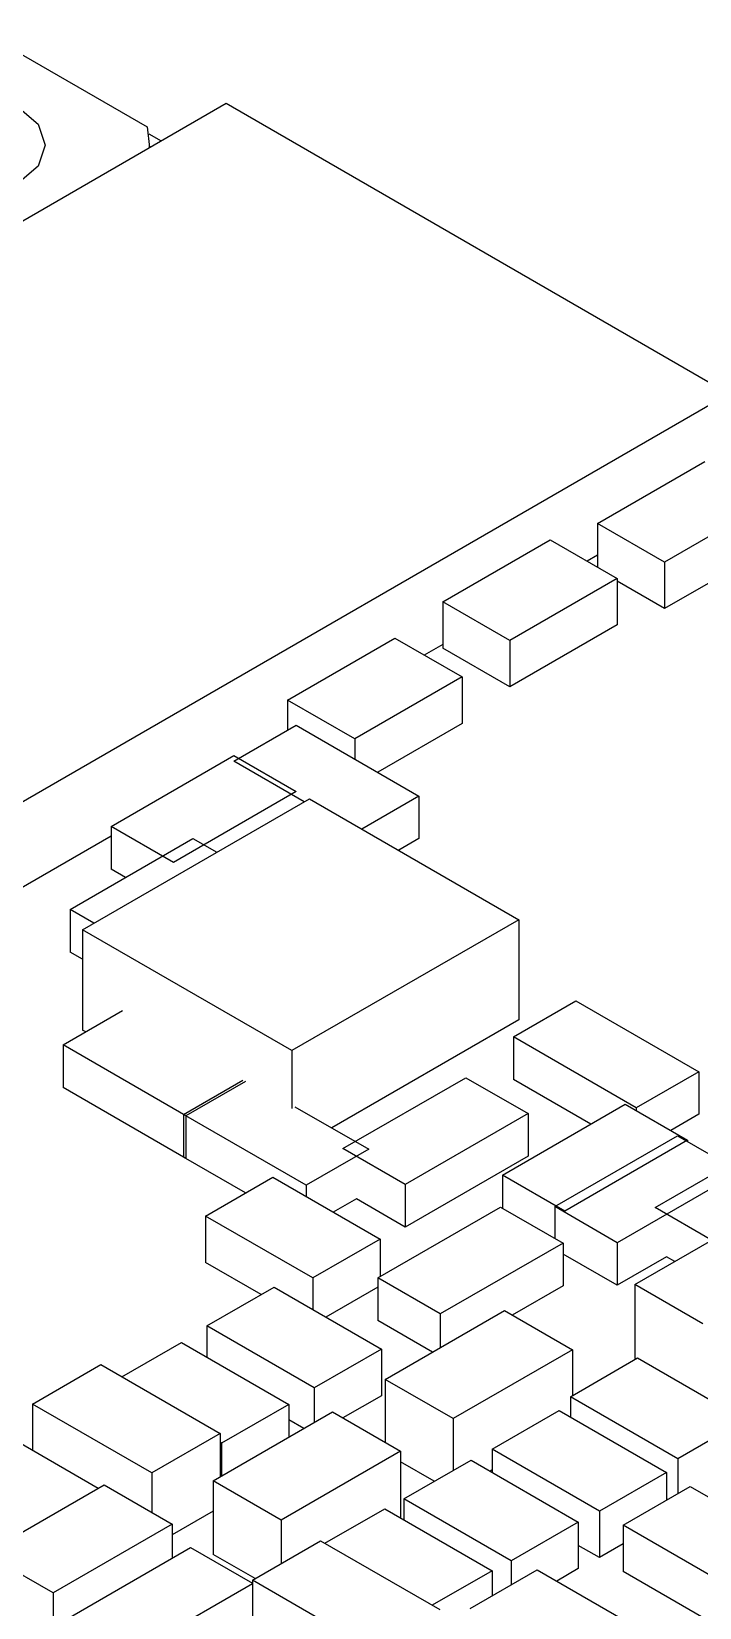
# Model space of a CAD drawing. Extents: x 5 to 415, y 3 to 292.
# Drawn here: x 59.29 to 66.34, y 112.97 to 129.58 of the extents above; entities that cross this region are included whole.
import ezdxf

# ---------------------------------------------------------------- set-up
doc = ezdxf.new("R2010")
doc.units = 0
doc.layers.get('0').update_dxf_attribs({"linetype": 'CONTINUOUS'})

msp = doc.modelspace()

# ---------------------------------------------------------------- linework, layer by layer
at = {"color": 7, "linetype": 'CONTINUOUS'}
for p, q in [((58.769, 129.578), (60.513, 128.572)), ((51.872, 123.353), (61.347, 128.823)), ((61.347, 128.823), (66.65, 125.761)), ((60.513, 128.572), (60.538, 128.356)), ((60.529, 128.501), (60.659, 128.426)), ((60.539, 128.356), (60.539, 128.381)), ((66.65, 125.761), (57.175, 120.292)), ((65.26, 124.395), (66.392, 125.048)), ((67.099, 124.64), (65.967, 123.987)), ((65.26, 124.395), (65.26, 123.935)), ((65.967, 123.987), (65.26, 124.395)), ((63.63, 123.57), (64.762, 124.223)), ((64.762, 124.223), (65.469, 123.814)), ((65.26, 124.061), (65.151, 123.998)), ((67.099, 124.15), (65.967, 123.497)), ((65.967, 123.987), (65.967, 123.497)), ((65.469, 123.814), (64.337, 123.161)), ((65.469, 123.814), (65.469, 123.325)), ((65.967, 123.497), (65.469, 123.785)), ((64.337, 123.161), (63.63, 123.57)), ((63.63, 123.57), (63.63, 123.08)), ((65.469, 123.325), (64.337, 122.671)), ((61.994, 122.532), (63.125, 123.185)), ((63.125, 123.185), (63.832, 122.777)), ((63.63, 123.12), (63.434, 123.007)), ((64.337, 122.671), (63.63, 123.08)), ((64.337, 123.161), (64.337, 122.671)), ((63.832, 122.777), (62.701, 122.123)), ((63.832, 122.777), (63.832, 122.287)), ((61.994, 122.532), (61.994, 122.217)), ((62.701, 122.123), (61.994, 122.532)), ((61.427, 121.889), (62.084, 122.269)), ((62.084, 122.269), (63.378, 121.522)), ((63.832, 122.287), (62.943, 121.773)), ((62.701, 122.123), (62.701, 121.913)), ((60.132, 121.201), (61.426, 121.948)), ((61.426, 121.948), (62.083, 121.569)), ((62.168, 121.461), (61.427, 121.889)), ((62.083, 121.569), (60.789, 120.822)), ((59.832, 120.113), (62.223, 121.493)), ((62.223, 121.493), (64.43, 120.219)), ((63.378, 121.522), (62.776, 121.174)), ((63.378, 121.522), (63.378, 121.073)), ((60.132, 121.1), (58.166, 119.965)), ((59.701, 120.327), (60.995, 121.074)), ((60.132, 121.201), (60.132, 120.752)), ((60.789, 120.822), (60.132, 121.201)), ((60.995, 121.074), (61.246, 120.929)), ((63.378, 121.073), (63.165, 120.95)), ((60.285, 120.664), (60.132, 120.752)), ((59.701, 120.327), (59.701, 119.878)), ((59.952, 120.182), (59.701, 120.327)), ((59.832, 120.113), (59.832, 119.055)), ((62.039, 118.839), (59.832, 120.113)), ((64.43, 120.219), (62.039, 118.839)), ((64.43, 120.219), (64.43, 119.162)), ((59.832, 119.802), (59.701, 119.878)), ((59.627, 118.899), (60.254, 119.261)), ((64.375, 118.984), (65.033, 119.364)), ((65.033, 119.364), (66.327, 118.617)), ((64.43, 119.162), (62.459, 118.024)), ((59.865, 119.037), (59.832, 119.055)), ((65.669, 118.237), (64.375, 118.984)), ((64.375, 118.984), (64.375, 118.535)), ((59.627, 118.899), (59.627, 118.45)), ((60.921, 118.152), (59.627, 118.899)), ((62.039, 118.839), (62.039, 118.23)), ((66.327, 118.617), (65.669, 118.237)), ((66.327, 118.617), (66.327, 118.168)), ((60.921, 117.703), (59.627, 118.45)), ((60.896, 118.167), (61.523, 118.529)), ((61.548, 118.514), (60.921, 118.152)), ((62.577, 117.807), (63.871, 118.554)), ((63.871, 118.554), (64.528, 118.175)), ((65.189, 118.065), (64.375, 118.535)), ((62.07, 118.248), (62.848, 117.8)), ((64.258, 117.528), (65.552, 118.275)), ((65.552, 118.275), (66.21, 117.895)), ((62.19, 117.42), (60.896, 118.167)), ((60.896, 118.167), (60.896, 117.718)), ((60.921, 118.152), (60.921, 117.703)), ((64.528, 118.175), (63.234, 117.428)), ((64.528, 118.175), (64.528, 117.726)), ((65.669, 118.237), (65.669, 118.207)), ((66.327, 118.168), (66.032, 117.998)), ((64.809, 117.195), (66.103, 117.942)), ((65.867, 117.185), (67.162, 117.932)), ((66.103, 117.942), (66.761, 117.562)), ((62.848, 117.8), (62.19, 117.42)), ((63.234, 117.428), (62.577, 117.807)), ((66.21, 117.895), (64.916, 117.148)), ((66.21, 117.895), (66.21, 117.88)), ((61.551, 117.339), (60.896, 117.718)), ((64.528, 117.726), (63.234, 116.979)), ((61.129, 117.096), (61.836, 117.504)), ((61.836, 117.504), (62.968, 116.851)), ((62.19, 117.42), (62.19, 117.3)), ((63.234, 117.428), (63.234, 116.979)), ((64.258, 117.528), (64.258, 117.18)), ((64.916, 117.148), (64.258, 117.528)), ((66.761, 117.562), (65.467, 116.815)), ((62.719, 117.276), (62.475, 117.135)), ((63.234, 116.979), (62.719, 117.276)), ((61.129, 117.096), (61.129, 116.606)), ((62.261, 116.443), (61.129, 117.096)), ((62.945, 116.444), (64.239, 117.191)), ((64.239, 117.191), (64.897, 116.811)), ((65.467, 116.815), (64.809, 117.195)), ((64.809, 117.195), (64.809, 116.862)), ((65.654, 116.375), (66.911, 117.1)), ((66.463, 116.842), (65.867, 117.185)), ((62.968, 116.851), (62.261, 116.443)), ((62.968, 116.851), (62.968, 116.457)), ((64.897, 116.811), (63.603, 116.064)), ((64.897, 116.811), (64.897, 116.362)), ((65.467, 116.815), (65.467, 116.366)), ((61.715, 116.268), (61.129, 116.606)), ((65.467, 116.366), (64.897, 116.695)), ((65.988, 116.667), (65.467, 116.366)), ((66.074, 116.617), (65.988, 116.667)), ((62.261, 116.443), (62.261, 116.109)), ((63.603, 116.064), (62.945, 116.444)), ((62.945, 116.444), (62.945, 115.995)), ((61.143, 115.938), (61.85, 116.346)), ((61.85, 116.346), (62.982, 115.693)), ((62.945, 116.348), (62.396, 116.031)), ((64.897, 116.362), (64.362, 116.053)), ((66.372, 115.96), (65.654, 116.375)), ((65.654, 116.375), (65.654, 115.599)), ((63.022, 115.375), (64.279, 116.101)), ((64.279, 116.101), (64.997, 115.686)), ((61.143, 115.938), (61.143, 115.608)), ((62.275, 115.285), (61.143, 115.938)), ((63.52, 115.663), (62.945, 115.995)), ((63.603, 116.064), (63.603, 115.711)), ((60.246, 115.401), (60.874, 115.764)), ((60.874, 115.764), (62.005, 115.11)), ((62.982, 115.693), (62.275, 115.285)), ((62.982, 115.693), (62.982, 115.203)), ((64.997, 115.686), (63.74, 114.961)), ((64.975, 115.191), (65.682, 115.6)), ((64.997, 115.686), (64.997, 115.205)), ((65.667, 115.591), (65.654, 115.599)), ((65.682, 115.6), (66.813, 114.947)), ((59.305, 115.115), (60.023, 115.53)), ((60.023, 115.53), (61.281, 114.804)), ((62.275, 115.285), (62.275, 114.921)), ((63.022, 115.375), (63.022, 114.711)), ((63.74, 114.961), (63.022, 115.375)), ((59.305, 115.115), (59.305, 114.628)), ((60.562, 114.389), (59.305, 115.115)), ((62.005, 115.11), (61.298, 114.702)), ((62.005, 115.11), (62.005, 114.766)), ((62.982, 115.203), (62.576, 114.969)), ((66.106, 114.538), (64.975, 115.191)), ((64.975, 115.191), (64.975, 114.98)), ((61.209, 114.306), (62.466, 115.032)), ((62.165, 114.858), (62.005, 114.95)), ((62.466, 115.032), (63.184, 114.617)), ((63.74, 114.961), (63.74, 114.417)), ((64.15, 114.639), (64.857, 115.047)), ((64.857, 115.047), (65.989, 114.394)), ((66.813, 114.947), (66.106, 114.538)), ((58.94, 114.839), (59.997, 114.229)), ((61.281, 114.804), (60.562, 114.389)), ((61.281, 114.804), (61.281, 114.348)), ((61.298, 114.702), (61.281, 114.712)), ((61.298, 114.702), (61.298, 114.358)), ((63.184, 114.617), (61.927, 113.891)), ((63.184, 114.617), (63.184, 113.916)), ((64.15, 114.639), (64.15, 114.395)), ((65.282, 113.986), (64.15, 114.639)), ((63.539, 114.301), (63.184, 114.506)), ((63.22, 114.116), (63.927, 114.524)), ((63.927, 114.524), (65.058, 113.871)), ((66.106, 114.538), (66.106, 114.171)), ((58.802, 113.539), (60.059, 114.265)), ((60.059, 114.265), (60.778, 113.85)), ((60.562, 114.389), (60.562, 113.974)), ((61.209, 114.306), (61.209, 113.53)), ((61.927, 113.891), (61.209, 114.306)), ((64.15, 114.422), (64.128, 114.408)), ((65.989, 114.394), (65.282, 113.986)), ((65.989, 114.394), (65.989, 114.103)), ((64.351, 113.463), (63.22, 114.116)), ((63.22, 114.116), (63.22, 113.895)), ((65.531, 113.839), (66.239, 114.247)), ((66, 114.11), (65.989, 114.116)), ((66.239, 114.247), (67.37, 113.594)), ((61.209, 113.987), (60.778, 113.738)), ((62.387, 113.647), (63.019, 114.011)), ((63.019, 114.011), (64.15, 113.358)), ((65.282, 113.986), (65.282, 113.496)), ((60.778, 113.85), (59.521, 113.124)), ((60.778, 113.85), (60.778, 113.492)), ((61.927, 113.891), (61.927, 113.435)), ((65.058, 113.871), (64.351, 113.463)), ((65.058, 113.871), (65.058, 113.381)), ((66.663, 113.186), (65.531, 113.839)), ((65.531, 113.839), (65.531, 113.349)), ((59.676, 112.856), (60.97, 113.603)), ((60.97, 113.603), (61.622, 113.227)), ((61.622, 113.259), (62.34, 113.674)), ((62.34, 113.674), (63.598, 112.948)), ((65.282, 113.496), (65.058, 113.625)), ((65.531, 113.64), (65.282, 113.496)), ((59.521, 113.124), (58.802, 113.539)), ((61.65, 113.275), (61.209, 113.53)), ((64.351, 113.463), (64.351, 113.211)), ((64.15, 113.358), (63.518, 112.994)), ((63.918, 112.961), (64.625, 113.369)), ((64.15, 113.358), (64.15, 113.095)), ((64.625, 113.369), (65.756, 112.716)), ((65.058, 113.381), (64.831, 113.25)), ((66.423, 112.834), (65.531, 113.349)), ((59.521, 113.124), (59.521, 112.4)), ((61.622, 113.22), (60.334, 112.477)), ((61.622, 113.259), (61.622, 112.767)), ((62.879, 112.533), (61.622, 113.259))]:
    msp.add_line(p, q, dxfattribs=at)
at = {"color": 7, "linetype": 'CONTINUOUS', "flags": 128}
msp.add_lwpolyline([(59.146, 127.973), (58.822, 127.848), (58.439, 127.804), (58.056, 127.848), (57.732, 127.973), (57.515, 128.16), (57.439, 128.381), (57.515, 128.602), (57.732, 128.789), (58.056, 128.914), (58.439, 128.958), (58.822, 128.914), (59.146, 128.789), (59.363, 128.602), (59.439, 128.381), (59.363, 128.16), (59.146, 127.973)], dxfattribs=at)

doc.saveas('drawing.dxf')
